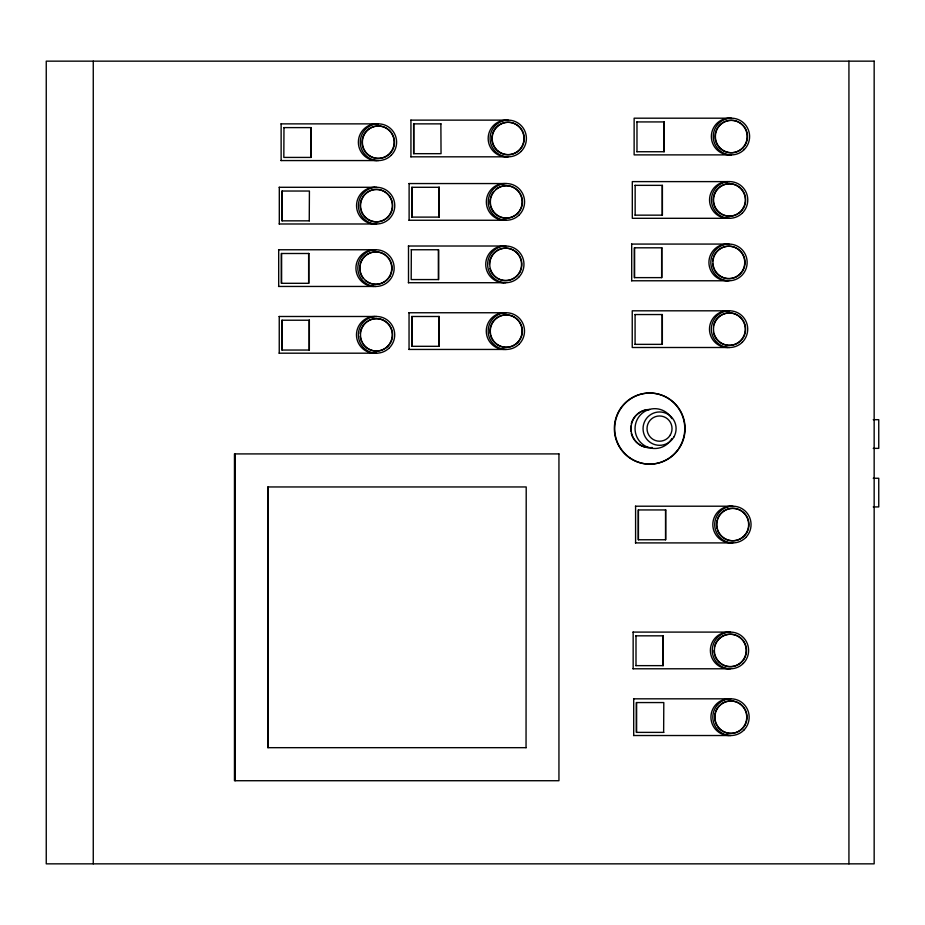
<?xml version="1.0" encoding="UTF-8"?>
<svg xmlns="http://www.w3.org/2000/svg" width="925" height="925" viewBox="0 0 925 925"><rect width="100%" height="100%" fill="white"/><g stroke="black" fill="none" stroke-linecap="round" stroke-linejoin="round"><path stroke-width="1.39" d="M731.432 118.192L634.134 118.192L634.134 154.88L731.432 154.88M410.781 120.134L508.241 120.134M636.816 121.927L664.231 121.927L664.231 151.735L636.816 151.735M280.98 123.869L378.441 123.869M441.04 123.869L413.625 123.869L413.625 153.677L441.04 153.677L440.878 123.869M283.825 127.604L311.239 127.604L311.239 157.423L283.825 157.423L283.975 127.604M410.781 156.822L508.241 156.822M280.98 160.568L378.441 160.568M729.605 181.612L632.307 181.612L632.307 218.3L729.605 218.3M408.954 183.555L506.414 183.555M634.989 185.347L662.404 185.347L662.404 215.155L634.989 215.155M279.153 187.289L376.614 187.289M408.954 220.254L506.414 220.254M309.413 220.844L281.998 220.844L281.998 191.036L309.413 191.036L309.251 220.844M279.153 223.989L376.614 223.989M631.532 244.073L728.993 244.073A18.35 18.176 -90 0 1 744.729 271.592A18.35 18.176 -90 0 1 713.256 271.592A18.35 18.176 -90 0 1 728.993 244.073M408.341 246.015L505.802 246.015M278.541 249.762L376.001 249.762A18.35 18.176 90 0 1 394.166 268.1A18.35 18.176 90 0 1 376.001 286.449L278.541 286.449M411.186 249.75L438.6 249.75L438.6 279.57L411.186 279.57L411.336 249.75M631.532 280.772L728.993 280.772M408.341 282.715L505.802 282.715M729.536 310.812L632.237 310.812L632.237 347.499L729.536 347.499M408.885 312.754L506.345 312.754M634.932 314.546L662.346 314.546L662.346 344.354L634.932 344.354M279.084 316.489L376.544 316.489M408.885 349.442L506.345 349.442M279.084 353.188L376.544 353.188M873.246 419.684L878.75 419.684L878.75 448.359L873.246 448.359M873.246 478.26L878.75 478.26L878.75 506.923L873.246 506.923M635.429 506.206L732.889 506.206M635.429 542.906L732.889 542.906M632.989 632.099L730.449 632.099M635.833 635.833L663.248 635.833L663.248 665.642L635.833 665.642M632.989 668.787L730.449 668.787M633.544 698.826L731.004 698.826M663.803 732.38L636.388 732.38L636.388 702.561L663.803 702.561L663.641 732.38M633.544 735.525L731.004 735.525M526.209 747.678L267.834 747.678L267.834 486.955L526.209 486.955L526.048 747.678M848.93 61.154L848.93 863.846M665.538 509.941L665.538 539.761M664.081 121.927L664.081 151.735M663.098 635.833L663.098 665.642M662.254 185.347L662.254 215.155M662.184 314.546L662.184 344.354M661.641 247.808L661.641 277.627M638.435 509.941L638.435 539.761M636.978 121.927L636.978 151.735M636.539 702.561L636.539 732.38M635.995 635.833L635.995 665.642M635.591 506.206L635.591 542.906M635.151 185.347L635.151 215.155M635.082 314.546L635.082 344.354M634.538 247.808L634.538 277.627M633.694 698.826L633.694 735.525M633.151 632.099L633.151 668.787M631.694 244.073L631.694 280.772M439.051 187.289L439.051 217.109M438.993 316.489L438.993 346.308M438.438 249.75L438.438 279.57M413.787 123.869L413.787 153.677M411.949 187.289L411.949 217.109M411.891 316.489L411.891 346.308M410.943 120.134L410.943 156.822M409.116 183.555L409.116 220.254M409.047 312.754L409.047 349.442M408.503 246.015L408.503 282.715M311.078 127.604L311.078 157.423M309.193 320.223L309.193 350.043M308.638 253.496L308.638 283.304M282.148 191.036L282.148 220.844M282.09 320.223L282.09 350.043M281.535 253.496L281.535 283.304M281.131 123.869L281.131 160.568M279.304 187.289L279.304 223.989M279.246 316.489L279.246 353.188M278.691 249.762L278.691 286.449M267.984 486.955L267.984 747.678M235.251 453.909L235.251 780.723M93.263 61.154L93.263 863.846M374.648 353.188A18.35 18.176 -90 0 1 356.472 334.838A18.35 18.176 -90 0 1 374.648 316.489M374.093 286.449A18.35 18.176 -90 0 1 355.928 268.1A18.35 18.176 -90 0 1 374.093 249.762M374.706 223.989A18.35 18.176 -90 0 1 356.541 205.639A18.35 18.176 -90 0 1 374.706 187.289M376.533 160.568A18.35 18.176 -90 0 1 358.368 142.219A18.35 18.176 -90 0 1 376.533 123.869M506.345 156.822A18.35 18.176 90 0 1 488.169 138.484A18.35 18.176 90 0 1 506.345 120.134M504.518 220.254A18.35 18.176 -90 0 1 486.342 201.904A18.35 18.176 -90 0 1 504.518 183.555M503.905 282.715A18.35 18.176 90 0 1 485.729 264.365A18.35 18.176 90 0 1 503.905 246.015M504.449 349.442A18.35 18.176 -90 0 1 486.272 331.104A18.35 18.176 -90 0 1 504.449 312.754M729.536 154.88A18.35 18.176 90 0 1 711.36 136.53A18.35 18.176 90 0 1 729.536 118.192M727.709 218.3A18.35 18.176 -90 0 1 709.533 199.962A18.35 18.176 -90 0 1 727.709 181.612M727.096 280.772A18.35 18.176 -90 0 1 708.92 262.423A18.35 18.176 -90 0 1 727.096 244.073M727.64 347.499A18.35 18.176 -90 0 1 709.475 329.161A18.35 18.176 -90 0 1 727.64 310.812M730.993 542.906A18.35 18.176 -90 0 1 712.817 524.556A18.35 18.176 -90 0 1 730.993 506.206M728.553 668.787A18.35 18.176 -90 0 1 710.377 650.448A18.35 18.176 -90 0 1 728.553 632.099M729.097 735.525A18.35 18.176 -90 0 1 710.932 717.176A18.35 18.176 -90 0 1 729.097 698.826M678.071 449.446A35.543 35.208 -90 0 1 617.599 443.491A35.543 35.208 -90 0 1 652.333 393.148A35.543 35.208 -90 0 1 678.823 448.359M368.196 320.802A16.211 16.06 -90 0 1 392.281 334.838A16.211 16.06 -90 0 1 368.196 348.875M367.017 348.124A16.211 16.06 -90 0 1 362.322 342.944M361.675 341.695A16.211 16.06 -90 0 1 360.23 336.249M360.23 333.428A16.211 16.06 -90 0 1 361.675 327.982M362.322 326.733A16.211 16.06 -90 0 1 367.017 321.553M376.001 286.449A18.35 18.176 -90 0 1 357.825 268.1A18.35 18.176 -90 0 1 376.001 249.762M360.172 263.914A16.211 16.06 -90 0 1 382.037 253.219A16.211 16.06 -90 0 1 389.344 276.621A16.211 16.06 -90 0 1 365.352 280.518M363.386 278.529A16.211 16.06 -90 0 1 360.172 272.297M359.871 270.921A16.211 16.06 -90 0 1 359.871 265.29M362.392 197.534A16.211 16.06 -90 0 1 387.309 193.857A16.211 16.06 -90 0 1 385.112 219.19A16.211 16.06 -90 0 1 361.201 211.177M360.785 209.836A16.211 16.06 -90 0 1 361.744 198.782M363.571 149.075A16.211 16.06 -90 0 1 379.053 126.031A16.211 16.06 -90 0 1 391.784 150.729A16.211 16.06 -90 0 1 364.219 150.324M489.429 264.365A16.211 16.06 -90 0 1 508.264 248.397A16.211 16.06 -90 0 1 520.567 269.915A16.211 16.06 -90 0 1 497.453 278.402M496.274 277.65A16.211 16.06 -90 0 1 489.972 268.562M490.215 333.913A16.211 16.06 -90 0 1 511.074 315.714A16.211 16.06 -90 0 1 517.052 342.886A16.211 16.06 -90 0 1 490.516 335.301M492.412 134.287A16.211 16.06 -90 0 1 514.277 123.592A16.211 16.06 -90 0 1 521.584 146.994A16.211 16.06 -90 0 1 497.592 150.891M496.563 149.942A16.211 16.06 -90 0 1 492.112 135.663M495.765 189.486A16.211 16.06 -90 0 1 519.757 193.394A16.211 16.06 -90 0 1 512.45 216.785A16.211 16.06 -90 0 1 490.585 206.102M490.285 204.726A16.211 16.06 -90 0 1 490.285 199.083M490.585 197.707A16.211 16.06 -90 0 1 493.8 191.475M713.718 324.964A16.211 16.06 90 0 1 738.439 315.876A16.211 16.06 90 0 1 738.439 342.435A16.211 16.06 90 0 1 713.718 333.347M713.591 256.884A16.211 16.06 -90 0 1 737.491 248.871A16.211 16.06 -90 0 1 739.699 274.216A16.211 16.06 -90 0 1 714.771 270.528M714.123 269.279A16.211 16.06 -90 0 1 712.678 263.833M712.678 261.012A16.211 16.06 -90 0 1 713.163 258.225M717.488 519.018A16.211 16.06 -90 0 1 742.162 511.548A16.211 16.06 -90 0 1 742.162 537.564A16.211 16.06 -90 0 1 717.488 530.094M717.06 528.753A16.211 16.06 -90 0 1 717.06 520.359M720.355 704.757A16.211 16.06 -90 0 1 743.272 707.116A16.211 16.06 -90 0 1 740.266 730.183A16.211 16.06 -90 0 1 717.522 726.472M716.782 725.281A16.211 16.06 -90 0 1 715.592 722.714M715.175 721.373A16.211 16.06 -90 0 1 715.175 712.978M715.592 711.637A16.211 16.06 -90 0 1 719.326 705.717M714.62 646.251A16.211 16.06 -90 0 1 739.341 637.163A16.211 16.06 -90 0 1 739.341 663.722A16.211 16.06 -90 0 1 714.62 654.634M714.32 653.258A16.211 16.06 -90 0 1 714.077 650.448M648.332 447.619A19.078 18.893 -90 0 1 631.312 433.524M630.838 431.073A19.078 18.893 -90 0 1 630.838 426.101M631.312 423.65A19.078 18.893 -90 0 1 635.359 416.007M636.203 415.105A19.078 18.893 -90 0 1 648.332 409.555M652.345 447.503A19.078 18.893 -90 0 1 631.023 429.836A19.078 18.893 -90 0 1 649.882 409.521M671.874 438.554A19.922 19.737 -90 0 1 642.1 443.85A19.922 19.737 -90 0 1 642.1 413.325A19.922 19.737 -90 0 1 671.874 418.632M874.16 61.154L46.25 61.154L46.25 863.846L874.16 863.846L874.16 61.154M439.213 187.289L411.798 187.289L411.798 217.109L439.213 217.109L439.213 187.289M661.791 247.808L634.377 247.808L634.377 277.627L661.791 277.627L661.791 247.808M308.8 253.496L281.385 253.496L281.385 283.304L308.8 283.304L308.8 253.496M439.144 316.489L411.729 316.489L411.729 346.308L439.144 346.308L439.144 316.489M309.343 320.223L281.928 320.223L281.928 350.043L309.343 350.043L309.343 320.223M558.943 453.909L234.464 453.909L234.464 780.723L558.943 780.723L558.943 453.909M665.688 509.941L638.273 509.941L638.273 539.761L665.688 539.761L665.688 509.941M389.39 347.812A18.35 18.176 -90 0 0 381.25 317.113A18.35 18.176 -90 0 0 358.993 339.591A18.35 18.176 -90 0 0 389.39 347.812M390.454 342.944A16.211 16.06 -90 0 0 376.544 318.628A16.211 16.06 -90 0 0 362.635 342.944A16.211 16.06 -90 0 0 390.454 342.944M389.899 276.217A16.211 16.06 -90 0 0 376.001 251.889A16.211 16.06 -90 0 0 362.091 276.217A16.211 16.06 -90 0 0 389.899 276.217M389.46 218.612A18.35 18.176 -90 0 0 381.308 187.925A18.35 18.176 -90 0 0 359.05 210.391A18.35 18.176 -90 0 0 389.46 218.612M390.512 213.744A16.211 16.06 -90 0 0 376.614 189.428A16.211 16.06 -90 0 0 362.704 213.744A16.211 16.06 -90 0 0 390.512 213.744M391.287 155.192A18.35 18.176 -90 0 0 383.135 124.493A18.35 18.176 -90 0 0 360.877 146.971A18.35 18.176 -90 0 0 391.287 155.192M392.339 150.324A16.211 16.06 -90 0 0 378.441 126.008A16.211 16.06 -90 0 0 364.531 150.324A16.211 16.06 -90 0 0 392.339 150.324M519.7 272.47A16.211 16.06 -90 0 0 505.802 248.154A16.211 16.06 -90 0 0 491.892 272.47A16.211 16.06 -90 0 0 519.7 272.47M520.255 339.209A16.211 16.06 -90 0 0 506.345 314.893A16.211 16.06 -90 0 0 492.447 339.209A16.211 16.06 -90 0 0 520.255 339.209M518.648 277.338A18.35 18.176 -90 0 0 510.496 246.64A18.35 18.176 -90 0 0 488.25 269.117A18.35 18.176 -90 0 0 518.648 277.338M522.139 146.589A16.211 16.06 -90 0 0 508.241 122.273A16.211 16.06 -90 0 0 494.332 146.589A16.211 16.06 -90 0 0 522.139 146.589M519.26 214.877A18.35 18.176 -90 0 0 511.109 184.179A18.35 18.176 -90 0 0 488.863 206.645A18.35 18.176 -90 0 0 519.26 214.877M520.312 210.01A16.211 16.06 -90 0 0 506.414 185.694A16.211 16.06 -90 0 0 492.505 210.01A16.211 16.06 -90 0 0 520.312 210.01M519.191 344.077A18.35 18.176 -90 0 0 511.051 313.378A18.35 18.176 -90 0 0 488.793 335.844A18.35 18.176 -90 0 0 519.191 344.077M521.087 151.457A18.35 18.176 -90 0 0 512.936 120.759A18.35 18.176 -90 0 0 490.689 143.225A18.35 18.176 -90 0 0 521.087 151.457M743.446 337.267A16.211 16.06 -90 0 0 729.536 312.939A16.211 16.06 -90 0 0 715.638 337.267A16.211 16.06 -90 0 0 743.446 337.267M742.902 270.528A16.211 16.06 -90 0 0 728.993 246.212A16.211 16.06 -90 0 0 715.083 270.528A16.211 16.06 -90 0 0 742.902 270.528M742.393 342.134A18.35 18.176 -90 0 0 734.242 311.436A18.35 18.176 -90 0 0 711.984 333.902A18.35 18.176 -90 0 0 742.393 342.134M742.451 212.935A18.35 18.176 -90 0 0 734.311 182.237A18.35 18.176 -90 0 0 712.053 204.702A18.35 18.176 -90 0 0 742.451 212.935M743.515 208.067A16.211 16.06 -90 0 0 729.605 183.751A16.211 16.06 -90 0 0 715.696 208.067A16.211 16.06 -90 0 0 743.515 208.067M743.191 208.067A16.211 16.06 -90 0 0 729.293 183.751A16.211 16.06 -90 0 0 715.383 208.067A16.211 16.06 -90 0 0 743.191 208.067M744.278 149.515A18.35 18.176 -90 0 0 736.138 118.816A18.35 18.176 -90 0 0 713.88 141.282A18.35 18.176 -90 0 0 744.278 149.515M745.018 144.647A16.211 16.06 -90 0 0 731.12 120.319A16.211 16.06 -90 0 0 717.21 144.647A16.211 16.06 -90 0 0 745.018 144.647M742.787 148A16.211 16.06 -90 0 0 735.583 120.874A16.211 16.06 -90 0 0 715.927 140.727A16.211 16.06 -90 0 0 742.787 148M743.85 730.149A18.35 18.176 -90 0 0 735.699 699.45A18.35 18.176 -90 0 0 713.441 721.928A18.35 18.176 -90 0 0 743.85 730.149M744.903 725.281A16.211 16.06 -90 0 0 731.004 700.965A16.211 16.06 -90 0 0 717.095 725.281A16.211 16.06 -90 0 0 744.903 725.281M746.799 532.661A16.211 16.06 -90 0 0 732.889 508.345A16.211 16.06 -90 0 0 718.979 532.661A16.211 16.06 -90 0 0 746.799 532.661M744.359 658.554A16.211 16.06 -90 0 0 730.449 634.226A16.211 16.06 -90 0 0 716.54 658.554A16.211 16.06 -90 0 0 744.359 658.554M743.295 663.422A18.35 18.176 -90 0 0 735.155 632.723A18.35 18.176 -90 0 0 712.897 655.189A18.35 18.176 -90 0 0 743.295 663.422M745.735 537.529A18.35 18.176 -90 0 0 737.595 506.831A18.35 18.176 -90 0 0 715.337 529.308A18.35 18.176 -90 0 0 745.735 537.529M678.383 449.446A35.543 35.208 -90 0 0 653.513 393.229A35.543 35.208 -90 0 0 617.738 443.087A35.543 35.208 -90 0 0 678.383 449.446M670.347 434.9A12.615 12.488 -90 0 0 659.525 415.972A12.615 12.488 -90 0 0 648.702 434.9A12.615 12.488 -90 0 0 670.347 434.9M673.886 436.982A16.685 16.523 -90 0 0 659.583 411.96A16.685 16.523 -90 0 0 645.268 436.982A16.685 16.523 -90 0 0 673.886 436.982"/></g></svg>
